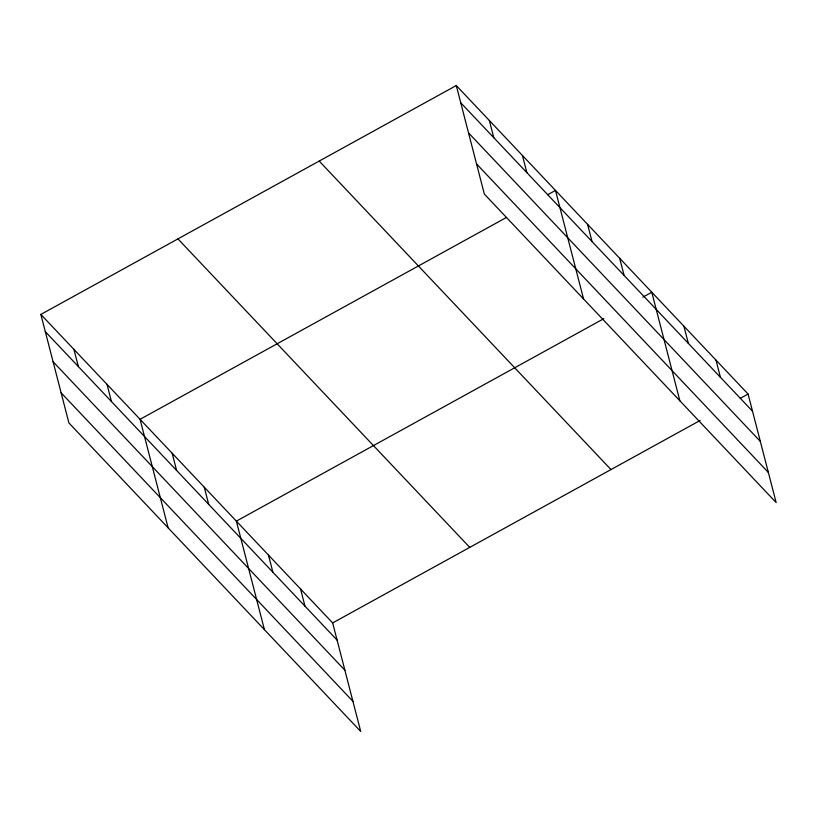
<?xml version="1.0" encoding="UTF-8"?>
<svg xmlns="http://www.w3.org/2000/svg" width="817" height="817" viewBox="0 0 817 817"><rect width="100%" height="100%" fill="white"/><g stroke="black" fill="none" stroke-linecap="round" stroke-linejoin="round"><path stroke-width="1.23" d="M40.85 314.422L332.652 622.922L360.716 731.46L68.914 422.951L40.85 314.422L456.284 85.54L748.086 394.049L776.15 502.578L484.348 194.078L456.284 85.54M506.448 217.455L140.064 419.315L168.128 527.843M547.686 194.732L555.489 190.432L583.563 298.971M603.865 318.65L236.358 521.123L264.422 629.652M642.867 297.153L651.792 292.241L679.856 400.769M332.652 622.922L700.159 420.449M740.284 398.349L748.086 394.049M460.727 102.738L752.528 411.237M468.519 132.875L760.321 441.384M476.556 163.931L768.358 472.44M319.192 161.072L610.993 469.581M177.943 238.891L469.744 547.39M45.292 331.61L337.094 640.119M53.095 361.757L344.897 670.257M61.122 392.814L352.924 701.313M715.988 360.113L720.431 377.301M683.89 326.177L688.333 343.365M619.684 258.305L624.137 275.503M587.586 224.369L592.039 241.566M522.42 155.475L526.873 172.663M489.352 120.507L493.795 137.705M300.554 588.986L304.996 606.183M268.456 555.049L272.898 572.247M204.26 487.187L208.703 504.375M172.162 453.251L176.605 470.439M106.996 384.347L111.439 401.545M73.918 349.38L78.371 366.578"/></g></svg>
